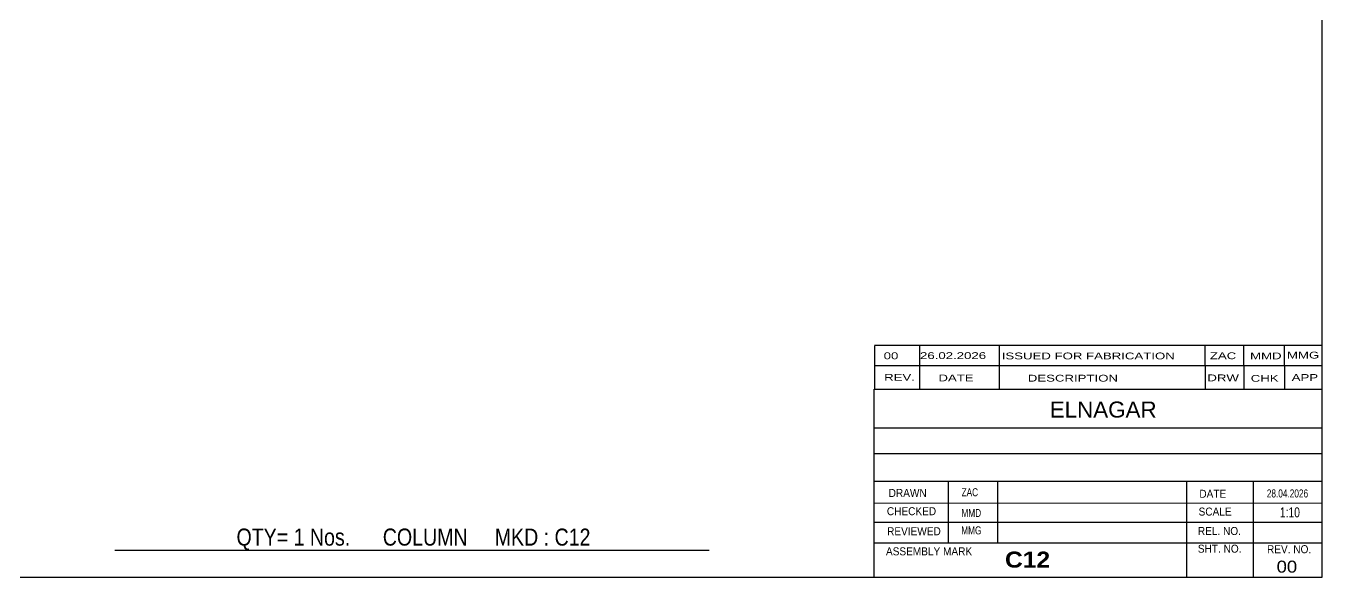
# Model space of a CAD drawing. Header units: millimetres. Extents: x -343 to 69, y -133 to 155.
# Drawn here: x -184.4 to 69.1, y -132.5 to -24.6 of the extents above; entities that cross this region are included whole.
import ezdxf

# ---------------------------------------------------------------- set-up
doc = ezdxf.new("R2010")
doc.units = ezdxf.units.MM
doc.styles.add('Arial', font='ARIAL.TTF', dxfattribs={"height": 0.2})
doc.styles.add('Arial Bold', font='ARIALBD.TTF', dxfattribs={"height": 0.2})
doc.styles.add('Arial Narrow', font='ARIALN.TTF', dxfattribs={"height": 0.2})

# ---------------------------------------------------------------- blocks, each defined once
blk = doc.blocks.new('Unknown-622253825-1209')
at = {"color": 5, "linetype": 'Continuous'}
for p, q in [((69.09, -132.49), (69.09, 154.51)), ((-340.91, -132.49), (69.09, -132.49))]:
    blk.add_line(p, q, dxfattribs=at)
blk = doc.blocks.new('CBS_CALLOFF-622253825-7258')
at = {"color": 7, "linetype": 'Continuous'}
blk.add_line((-167.03, -127.22), (-50.8, -127.24), dxfattribs=at)
at = {"color": 3, "linetype": 'Continuous', "style": 'Arial Narrow'}
blk.add_text('QTY= 1 Nos.      COLUMN     MKD : C12', height=3.3405, dxfattribs=at).set_placement((-143.21, -126.33))
blk = doc.blocks.new('CBS_NAME_BLOG-622253825-7259')
at = {"color": 7, "linetype": 'Continuous'}
for p, q in [((-18.5, -95.74), (69.02, -95.74)), ((-18.5, -132.44), (-18.5, -95.74)), ((-18.5, -103.27), (69.02, -103.27)), ((-18.43, -108.33), (69.09, -108.33)), ((-18.5, -113.7), (69.02, -113.7)), ((-3.98, -125.8), (-3.98, -113.71)), ((5.71, -125.78), (5.71, -113.71)), ((42.62, -132.44), (42.62, -113.71)), ((55.67, -132.44), (55.67, -113.7)), ((-18.5, -118), (69.09, -117.98)), ((-18.5, -121.74), (69.02, -121.74)), ((-18.5, -125.79), (69.02, -125.79)), ((-18.5, -132.49), (69.09, -132.49))]:
    blk.add_line(p, q, dxfattribs=at)
at = {"color": 3, "linetype": 'Continuous', "style": 'Arial'}
blk.add_text('ELNAGAR', height=3.133, dxfattribs=at).set_placement((15.82, -101.27))
at = {"color": 3, "linetype": 'Continuous'}
for s, height, style, width, p in [('DRAWN', 1.566, 'Arial', 0.9, (-15.67, -116.81)), ('ZAC', 1.565, 'Arial Narrow', 0.9, (-1.41, -116.67)), ('DATE', 1.566, 'Arial', 0.9, (45.09, -116.97)), ('28.04.2026', 1.565, 'Arial Narrow', 0.9, (58.28, -116.9)), ('CHECKED', 1.566, 'Arial', 0.9, (-16.02, -120.38)), ('SCALE', 1.566, 'Arial', 0.9, (44.94, -120.45)), ('1:10', 1.957, 'Arial Narrow', 0.9, (60.83, -120.8)), ('MMD', 1.565, 'Arial Narrow', 0.9, (-1.44, -120.73)), ('REVIEWED', 1.566, 'Arial', 0.9, (-15.98, -124.3)), ('MMG', 1.565, 'Arial Narrow', 0.9, (-1.47, -124.13)), ('REL. NO.', 1.566, 'Arial', 0.9, (44.8, -124.25)), ('ASSEMBLY MARK', 1.5663, 'Arial', 0.9, (-16.2, -128.23)), ('SHT. NO.', 1.566, 'Arial', 0.9, (44.8, -127.71)), ('REV. NO.', 1.566, 'Arial', 0.9, (58.32, -127.81)), ('C12', 3.131, 'Arial Bold', 1.1, (7.08, -130.63))]:
    blk.add_text(s, height=height, dxfattribs=dict(at, style=style, width=width)).set_placement(p)
at = {"color": 3, "style": 'Arial', "width": 1.1}
blk.add_text('00', height=2.349, dxfattribs=at).set_placement((60.2, -131.62))
blk = doc.blocks.new('CBS_REVISION-622253825-7260')
at = {"color": 7, "linetype": 'Continuous'}
for p, q in [((-18.42, -87.21), (-18.42, -91.1)), ((-9.61, -87.2), (-9.62, -91.1)), ((5.98, -91.1), (5.98, -87.18)), ((46.24, -91.1), (46.25, -87.18)), ((53.8, -91.1), (53.81, -87.19)), ((61.73, -91.1), (61.72, -87.2)), ((-18.42, -91.1), (-18.42, -95.74)), ((-18.42, -91.11), (69.08, -91.11)), ((-9.62, -91.11), (-9.62, -95.74)), ((5.97, -91.11), (5.97, -95.67)), ((46.23, -91.11), (46.23, -95.73)), ((53.77, -91.11), (53.77, -95.74)), ((61.72, -91.11), (61.72, -95.74)), ((-18.42, -95.74), (69.08, -95.74))]:
    blk.add_line(p, q, dxfattribs=at)
blk.add_arc((25.34, -28060.48), 27973.31, 89.910387, 90.089622, dxfattribs=at)
at = {"color": 7, "style": 'Arial Narrow', "width": 1.7}
for s, height, p in [('00', 1.326, (-16.65, -89.85)), ('26.02.2026', 1.326, (-9.54, -89.81)), ('ISSUED FOR FABRICATION', 1.3257, (6.44, -89.88)), ('ZAC', 1.326, (47.14, -89.85)), ('MMD', 1.326, (55, -89.87))]:
    blk.add_text(s, height=height, dxfattribs=at).set_placement(p)
at = {"color": 7, "linetype": 'Continuous', "style": 'Arial Narrow', "width": 1.7}
for s, height, p in [('MMG', 1.326, (62.22, -89.72)), ('REV.', 1.326, (-16.56, -94.06)), ('DATE', 1.326, (-5.94, -94.18)), ('DESCRIPTION', 1.3257, (11.54, -94.23)), ('DRW', 1.326, (46.66, -94.17)), ('CHK', 1.326, (55.14, -94.26)), ('APP', 1.326, (63.15, -94.1))]:
    blk.add_text(s, height=height, dxfattribs=at).set_placement(p)

msp = doc.modelspace()

# ---------------------------------------------------------------- block references
for name in ['Unknown-622253825-1209', 'CBS_REVISION-622253825-7260', 'CBS_NAME_BLOG-622253825-7259', 'CBS_CALLOFF-622253825-7258']:
    msp.add_blockref(name, (0, 0))

doc.saveas('drawing.dxf')
